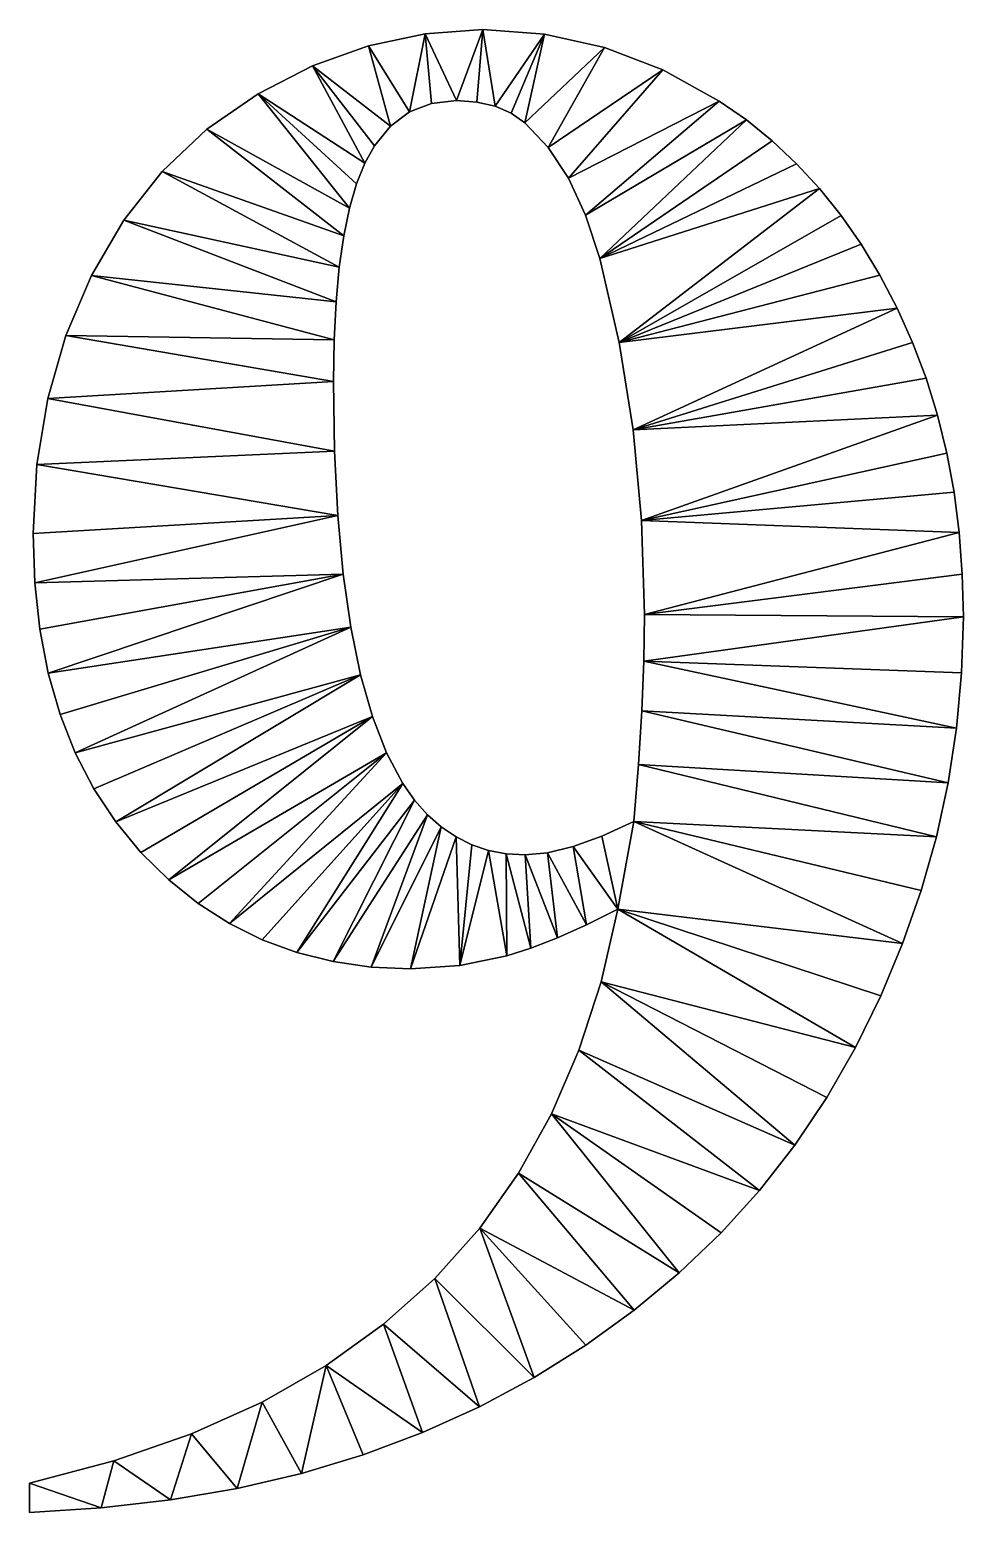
# Model space of a CAD drawing. Header units: metres. Extents: x 0.043 to 0.655, y -0.019 to 0.952.
import ezdxf

# ---------------------------------------------------------------- set-up
doc = ezdxf.new("R2010")
doc.units = ezdxf.units.M

msp = doc.modelspace()

# ---------------------------------------------------------------- meshes
at = {"layer": 'Armanisoft_0', "linetype": 'CONTINUOUS'}
mesh = msp.add_polyface(dxfattribs=at)
corners = [(0.322853, 0.905488), (0.302322, 0.949352), (0.340142, 0.951982), (0.336243, 0.904579), (0.306591, 0.903636), (0.292229, 0.89808), (0.265181, 0.941465), (0.279766, 0.88882), (0.228721, 0.928319), (0.269203, 0.875856), (0.262916, 0.864525), (0.192941, 0.909914), (0.257467, 0.850925), (0.252857, 0.835055), (0.159545, 0.88671), (0.249084, 0.816915), (0.130239, 0.859164), (0.24615, 0.796506), (0.105023, 0.827278), (0.322853, 0.905488, 0.229421), (0.340142, 0.951982, 0.229421), (0.302322, 0.949352, 0.229421), (0.306591, 0.903636, 0.229421), (0.292229, 0.89808, 0.229421), (0.265181, 0.941465, 0.229421), (0.279766, 0.88882, 0.229421), (0.228721, 0.928319, 0.229421), (0.269203, 0.875856, 0.229421), (0.262916, 0.864525, 0.229421), (0.192941, 0.909914, 0.229421), (0.257467, 0.850925, 0.229421), (0.252857, 0.835055, 0.229421), (0.159545, 0.88671, 0.229421), (0.249084, 0.816915, 0.229421), (0.130239, 0.859164, 0.229421), (0.24615, 0.796506, 0.229421), (0.105023, 0.827278, 0.229421), (0.244055, 0.773827, 0.229421), (0.105023, 0.827278), (0.083896, 0.791051), (0.083896, 0.791051, 0.229421), (0.105023, 0.827278, 0.229421), (0.130239, 0.859164), (0.130239, 0.859164, 0.229421), (0.159545, 0.88671), (0.159545, 0.88671, 0.229421), (0.192941, 0.909914), (0.192941, 0.909914, 0.229421), (0.228721, 0.928319), (0.228721, 0.928319, 0.229421), (0.265181, 0.941465), (0.265181, 0.941465, 0.229421), (0.302322, 0.949352), (0.302322, 0.949352, 0.229421), (0.340142, 0.951982), (0.340142, 0.951982, 0.229421), (0.322853, 0.905488), (0.336243, 0.904579), (0.336243, 0.904579, 0.229421), (0.322853, 0.905488, 0.229421), (0.306591, 0.903636), (0.306591, 0.903636, 0.229421), (0.292229, 0.89808), (0.292229, 0.89808, 0.229421), (0.279766, 0.88882), (0.279766, 0.88882, 0.229421), (0.269203, 0.875856), (0.269203, 0.875856, 0.229421), (0.262916, 0.864525), (0.262916, 0.864525, 0.229421), (0.257467, 0.850925), (0.257467, 0.850925, 0.229421), (0.252857, 0.835055), (0.252857, 0.835055, 0.229421), (0.249084, 0.816915), (0.249084, 0.816915, 0.229421), (0.24615, 0.796506), (0.24615, 0.796506, 0.229421)]
mesh.append_faces([[corners[k] for k in face] for face in [(0, 1, 2), (0, 2, 3), (4, 1, 0), (5, 6, 1), (5, 1, 4), (7, 8, 6), (7, 6, 5), (9, 8, 7), (10, 11, 8), (10, 8, 9), (12, 11, 10), (13, 14, 11), (13, 11, 12), (15, 16, 14), (15, 14, 13), (17, 18, 16), (17, 16, 15), (19, 20, 21), (22, 19, 21), (23, 21, 24), (23, 22, 21), (25, 24, 26), (25, 23, 24), (27, 25, 26), (28, 26, 29), (28, 27, 26), (30, 28, 29), (31, 29, 32), (31, 30, 29), (33, 32, 34), (33, 31, 32), (35, 34, 36), (35, 33, 34), (37, 35, 36), (38, 39, 40, 41), (42, 38, 41, 43), (44, 42, 43, 45), (46, 44, 45, 47), (48, 46, 47, 49), (50, 48, 49, 51), (52, 50, 51, 53), (54, 52, 53, 55), (56, 57, 58, 59), (60, 56, 59, 61), (62, 60, 61, 63), (64, 62, 63, 65), (66, 64, 65, 67), (68, 66, 67, 69), (70, 68, 69, 71), (72, 70, 71, 73), (74, 72, 73, 75), (76, 74, 75, 77)]])
mesh = msp.add_polyface(dxfattribs=at)
corners = [(0.42944, 0.747035), (0.56055, 0.847894), (0.574638, 0.830295), (0.41665, 0.802141), (0.51273, 0.892825), (0.529597, 0.879159), (0.545537, 0.864182), (0.407456, 0.830418), (0.494938, 0.905181), (0.396239, 0.854645), (0.45788, 0.925656), (0.383, 0.874821), (0.419728, 0.940281), (0.367737, 0.890946), (0.380482, 0.949057), (0.358685, 0.897308), (0.348187, 0.901852), (0.340142, 0.951982), (0.336243, 0.904579), (0.42944, 0.747035, 0.229421), (0.574638, 0.830295, 0.229421), (0.56055, 0.847894, 0.229421), (0.41665, 0.802141, 0.229421), (0.529597, 0.879159, 0.229421), (0.51273, 0.892825, 0.229421), (0.545537, 0.864182, 0.229421), (0.407456, 0.830418, 0.229421), (0.494938, 0.905181, 0.229421), (0.396239, 0.854645, 0.229421), (0.45788, 0.925656, 0.229421), (0.383, 0.874821, 0.229421), (0.419728, 0.940281, 0.229421), (0.367737, 0.890946, 0.229421), (0.380482, 0.949057, 0.229421), (0.358685, 0.897308, 0.229421), (0.348187, 0.901852, 0.229421), (0.340142, 0.951982, 0.229421), (0.336243, 0.904579, 0.229421), (0.322853, 0.905488, 0.229421), (0.380482, 0.949057), (0.340142, 0.951982), (0.340142, 0.951982, 0.229421), (0.380482, 0.949057, 0.229421), (0.419728, 0.940281), (0.419728, 0.940281, 0.229421), (0.45788, 0.925656), (0.45788, 0.925656, 0.229421), (0.494938, 0.905181), (0.494938, 0.905181, 0.229421), (0.51273, 0.892825), (0.51273, 0.892825, 0.229421), (0.529597, 0.879159), (0.529597, 0.879159, 0.229421), (0.545537, 0.864182), (0.545537, 0.864182, 0.229421), (0.56055, 0.847894), (0.56055, 0.847894, 0.229421), (0.574638, 0.830295), (0.574638, 0.830295, 0.229421), (0.587799, 0.811386), (0.587799, 0.811386, 0.229421), (0.600034, 0.791166), (0.600034, 0.791166, 0.229421), (0.407456, 0.830418), (0.41665, 0.802141), (0.41665, 0.802141, 0.229421), (0.407456, 0.830418, 0.229421), (0.396239, 0.854645), (0.396239, 0.854645, 0.229421), (0.383, 0.874821), (0.383, 0.874821, 0.229421), (0.367737, 0.890946), (0.367737, 0.890946, 0.229421), (0.358685, 0.897308), (0.358685, 0.897308, 0.229421), (0.348187, 0.901852), (0.348187, 0.901852, 0.229421), (0.336243, 0.904579), (0.336243, 0.904579, 0.229421)]
mesh.append_faces([[corners[k] for k in face] for face in [(0, 1, 2), (3, 4, 5), (3, 5, 6), (3, 6, 1), (3, 1, 0), (7, 8, 4), (7, 4, 3), (9, 10, 8), (9, 8, 7), (11, 12, 10), (11, 10, 9), (13, 14, 12), (13, 12, 11), (15, 14, 13), (16, 17, 14), (16, 14, 15), (18, 17, 16), (19, 20, 21), (22, 23, 24), (22, 25, 23), (22, 21, 25), (22, 19, 21), (26, 24, 27), (26, 22, 24), (28, 27, 29), (28, 26, 27), (30, 29, 31), (30, 28, 29), (32, 31, 33), (32, 30, 31), (34, 32, 33), (35, 33, 36), (35, 34, 33), (37, 35, 36), (38, 37, 36), (39, 40, 41, 42), (43, 39, 42, 44), (45, 43, 44, 46), (47, 45, 46, 48), (49, 47, 48, 50), (51, 49, 50, 52), (53, 51, 52, 54), (55, 53, 54, 56), (57, 55, 56, 58), (59, 57, 58, 60), (61, 59, 60, 62), (63, 64, 65, 66), (67, 63, 66, 68), (69, 67, 68, 70), (71, 69, 70, 72), (73, 71, 72, 74), (75, 73, 74, 76), (77, 75, 76, 78)]])
mesh = msp.add_polyface(dxfattribs=at)
corners = [(0.244055, 0.773827), (0.083896, 0.791051), (0.105023, 0.827278), (0.24615, 0.796506), (0.242797, 0.748879), (0.067199, 0.75169), (0.242378, 0.721661), (0.055273, 0.710403), (0.243087, 0.67588), (0.048117, 0.667191), (0.245212, 0.633772), (0.046834, 0.589774), (0.045732, 0.622053), (0.248755, 0.595338), (0.055655, 0.530502), (0.050142, 0.559257), (0.253714, 0.560577), (0.073296, 0.478277), (0.063373, 0.503509), (0.260091, 0.529489), (0.244055, 0.773827, 0.229421), (0.105023, 0.827278, 0.229421), (0.083896, 0.791051, 0.229421), (0.242797, 0.748879, 0.229421), (0.067199, 0.75169, 0.229421), (0.242378, 0.721661, 0.229421), (0.055273, 0.710403, 0.229421), (0.243087, 0.67588, 0.229421), (0.048117, 0.667191, 0.229421), (0.245212, 0.633772, 0.229421), (0.045732, 0.622053, 0.229421), (0.046834, 0.589774, 0.229421), (0.248755, 0.595338, 0.229421), (0.050142, 0.559257, 0.229421), (0.055655, 0.530502, 0.229421), (0.253714, 0.560577, 0.229421), (0.063373, 0.503509, 0.229421), (0.073296, 0.478277, 0.229421), (0.260091, 0.529489, 0.229421), (0.055655, 0.530502), (0.063373, 0.503509), (0.063373, 0.503509, 0.229421), (0.055655, 0.530502, 0.229421), (0.050142, 0.559257), (0.050142, 0.559257, 0.229421), (0.046834, 0.589774), (0.046834, 0.589774, 0.229421), (0.045732, 0.622053), (0.045732, 0.622053, 0.229421), (0.048117, 0.667191), (0.048117, 0.667191, 0.229421), (0.055273, 0.710403), (0.055273, 0.710403, 0.229421), (0.067199, 0.75169), (0.067199, 0.75169, 0.229421), (0.083896, 0.791051), (0.083896, 0.791051, 0.229421), (0.244055, 0.773827), (0.24615, 0.796506), (0.24615, 0.796506, 0.229421), (0.244055, 0.773827, 0.229421), (0.242797, 0.748879), (0.242797, 0.748879, 0.229421), (0.242378, 0.721661), (0.242378, 0.721661, 0.229421), (0.243087, 0.67588), (0.243087, 0.67588, 0.229421), (0.245212, 0.633772), (0.245212, 0.633772, 0.229421), (0.248755, 0.595338), (0.248755, 0.595338, 0.229421), (0.253714, 0.560577), (0.253714, 0.560577, 0.229421), (0.260091, 0.529489), (0.260091, 0.529489, 0.229421), (0.267884, 0.502075), (0.267884, 0.502075, 0.229421)]
mesh.append_faces([[corners[k] for k in face] for face in [(0, 1, 2), (0, 2, 3), (4, 5, 1), (4, 1, 0), (6, 7, 5), (6, 5, 4), (8, 9, 7), (8, 7, 6), (10, 11, 12), (10, 12, 9), (10, 9, 8), (13, 14, 15), (13, 15, 11), (13, 11, 10), (16, 17, 18), (16, 18, 14), (16, 14, 13), (19, 17, 16), (20, 21, 22), (23, 22, 24), (23, 20, 22), (25, 24, 26), (25, 23, 24), (27, 26, 28), (27, 25, 26), (29, 30, 31), (29, 28, 30), (29, 27, 28), (32, 33, 34), (32, 31, 33), (32, 29, 31), (35, 36, 37), (35, 34, 36), (35, 32, 34), (38, 35, 37), (39, 40, 41, 42), (43, 39, 42, 44), (45, 43, 44, 46), (47, 45, 46, 48), (49, 47, 48, 50), (51, 49, 50, 52), (53, 51, 52, 54), (55, 53, 54, 56), (57, 58, 59, 60), (61, 57, 60, 62), (63, 61, 62, 64), (65, 63, 64, 66), (67, 65, 66, 68), (69, 67, 68, 70), (71, 69, 70, 72), (73, 71, 72, 74), (75, 73, 74, 76)]])
mesh = msp.add_polyface(dxfattribs=at)
corners = [(0.445455, 0.538504), (0.654726, 0.567393), (0.653621, 0.530798), (0.650309, 0.494588), (0.444169, 0.505767), (0.445884, 0.568933), (0.652014, 0.622595), (0.654048, 0.595381), (0.444057, 0.630431), (0.637779, 0.699596), (0.64388, 0.674702), (0.648625, 0.649035), (0.438576, 0.689798), (0.611343, 0.769635), (0.621511, 0.747062), (0.630323, 0.723716), (0.42944, 0.747035), (0.574638, 0.830295), (0.587799, 0.811386), (0.600034, 0.791166), (0.445455, 0.538504, 0.229421), (0.653621, 0.530798, 0.229421), (0.654726, 0.567393, 0.229421), (0.650309, 0.494588, 0.229421), (0.444169, 0.505767, 0.229421), (0.445884, 0.568933, 0.229421), (0.654048, 0.595381, 0.229421), (0.652014, 0.622595, 0.229421), (0.444057, 0.630431, 0.229421), (0.64388, 0.674702, 0.229421), (0.637779, 0.699596, 0.229421), (0.648625, 0.649035, 0.229421), (0.438576, 0.689798, 0.229421), (0.621511, 0.747062, 0.229421), (0.611343, 0.769635, 0.229421), (0.630323, 0.723716, 0.229421), (0.42944, 0.747035, 0.229421), (0.587799, 0.811386, 0.229421), (0.574638, 0.830295, 0.229421), (0.600034, 0.791166, 0.229421), (0.611343, 0.769635), (0.600034, 0.791166), (0.600034, 0.791166, 0.229421), (0.611343, 0.769635, 0.229421), (0.621511, 0.747062), (0.621511, 0.747062, 0.229421), (0.630323, 0.723716), (0.630323, 0.723716, 0.229421), (0.637779, 0.699596), (0.637779, 0.699596, 0.229421), (0.64388, 0.674702), (0.64388, 0.674702, 0.229421), (0.648625, 0.649035), (0.648625, 0.649035, 0.229421), (0.652014, 0.622595), (0.652014, 0.622595, 0.229421), (0.654048, 0.595381), (0.654048, 0.595381, 0.229421), (0.654726, 0.567393), (0.654726, 0.567393, 0.229421), (0.653621, 0.530798), (0.653621, 0.530798, 0.229421), (0.445455, 0.538504), (0.444169, 0.505767), (0.444169, 0.505767, 0.229421), (0.445455, 0.538504, 0.229421), (0.445884, 0.568933), (0.445884, 0.568933, 0.229421), (0.444057, 0.630431), (0.444057, 0.630431, 0.229421), (0.438576, 0.689798), (0.438576, 0.689798, 0.229421), (0.42944, 0.747035), (0.42944, 0.747035, 0.229421), (0.41665, 0.802141), (0.41665, 0.802141, 0.229421)]
mesh.append_faces([[corners[k] for k in face] for face in [(0, 1, 2), (0, 2, 3), (0, 3, 4), (5, 6, 7), (5, 7, 1), (5, 1, 0), (8, 9, 10), (8, 10, 11), (8, 11, 6), (8, 6, 5), (12, 13, 14), (12, 14, 15), (12, 15, 9), (12, 9, 8), (16, 17, 18), (16, 18, 19), (16, 19, 13), (16, 13, 12), (20, 21, 22), (20, 23, 21), (20, 24, 23), (25, 26, 27), (25, 22, 26), (25, 20, 22), (28, 29, 30), (28, 31, 29), (28, 27, 31), (28, 25, 27), (32, 33, 34), (32, 35, 33), (32, 30, 35), (32, 28, 30), (36, 37, 38), (36, 39, 37), (36, 34, 39), (36, 32, 34), (40, 41, 42, 43), (44, 40, 43, 45), (46, 44, 45, 47), (48, 46, 47, 49), (50, 48, 49, 51), (52, 50, 51, 53), (54, 52, 53, 55), (56, 54, 55, 57), (58, 56, 57, 59), (60, 58, 59, 61), (62, 63, 64, 65), (66, 62, 65, 67), (68, 66, 67, 69), (70, 68, 69, 71), (72, 70, 71, 73), (74, 72, 73, 75)]])
mesh = msp.add_polyface(dxfattribs=at)
corners = [(0.260091, 0.529489), (0.099758, 0.433099), (0.085425, 0.454807), (0.073296, 0.478277), (0.267884, 0.502075), (0.134493, 0.395279), (0.116297, 0.413153), (0.277095, 0.478334), (0.174208, 0.36668), (0.153796, 0.379788), (0.287722, 0.458267), (0.218355, 0.347615), (0.195727, 0.355956), (0.295467, 0.447326), (0.24209, 0.341657), (0.303857, 0.437844), (0.312893, 0.42982), (0.266934, 0.338082), (0.322575, 0.423256), (0.292886, 0.33689), (0.332903, 0.41815), (0.325109, 0.339017), (0.343876, 0.414503), (0.260091, 0.529489, 0.229421), (0.085425, 0.454807, 0.229421), (0.099758, 0.433099, 0.229421), (0.073296, 0.478277, 0.229421), (0.267884, 0.502075, 0.229421), (0.116297, 0.413153, 0.229421), (0.134493, 0.395279, 0.229421), (0.277095, 0.478334, 0.229421), (0.153796, 0.379788, 0.229421), (0.174208, 0.36668, 0.229421), (0.287722, 0.458267, 0.229421), (0.195727, 0.355956, 0.229421), (0.218355, 0.347615, 0.229421), (0.295467, 0.447326, 0.229421), (0.24209, 0.341657, 0.229421), (0.303857, 0.437844, 0.229421), (0.266934, 0.338082, 0.229421), (0.312893, 0.42982, 0.229421), (0.322575, 0.423256, 0.229421), (0.292886, 0.33689, 0.229421), (0.332903, 0.41815, 0.229421), (0.325109, 0.339017, 0.229421), (0.343876, 0.414503, 0.229421), (0.153796, 0.379788), (0.174208, 0.36668), (0.174208, 0.36668, 0.229421), (0.153796, 0.379788, 0.229421), (0.134493, 0.395279), (0.134493, 0.395279, 0.229421), (0.116297, 0.413153), (0.116297, 0.413153, 0.229421), (0.099758, 0.433099), (0.099758, 0.433099, 0.229421), (0.085425, 0.454807), (0.085425, 0.454807, 0.229421), (0.073296, 0.478277), (0.073296, 0.478277, 0.229421), (0.063373, 0.503509), (0.063373, 0.503509, 0.229421), (0.277095, 0.478334), (0.267884, 0.502075), (0.267884, 0.502075, 0.229421), (0.277095, 0.478334, 0.229421), (0.287722, 0.458267), (0.287722, 0.458267, 0.229421), (0.295467, 0.447326), (0.295467, 0.447326, 0.229421), (0.303857, 0.437844), (0.303857, 0.437844, 0.229421), (0.312893, 0.42982), (0.312893, 0.42982, 0.229421), (0.322575, 0.423256), (0.322575, 0.423256, 0.229421), (0.332903, 0.41815), (0.332903, 0.41815, 0.229421), (0.343876, 0.414503), (0.343876, 0.414503, 0.229421)]
mesh.append_faces([[corners[k] for k in face] for face in [(0, 1, 2), (0, 2, 3), (4, 5, 6), (4, 6, 1), (4, 1, 0), (7, 8, 9), (7, 9, 5), (7, 5, 4), (10, 11, 12), (10, 12, 8), (10, 8, 7), (13, 14, 11), (13, 11, 10), (15, 14, 13), (16, 17, 15), (18, 19, 16), (20, 21, 18), (22, 21, 20), (23, 24, 25), (23, 26, 24), (27, 28, 29), (27, 25, 28), (27, 23, 25), (30, 31, 32), (30, 29, 31), (30, 27, 29), (33, 34, 35), (33, 32, 34), (33, 30, 32), (36, 35, 37), (36, 33, 35), (38, 37, 39), (38, 36, 37), (40, 38, 39), (41, 40, 42), (43, 41, 44), (45, 43, 44), (46, 47, 48, 49), (50, 46, 49, 51), (52, 50, 51, 53), (54, 52, 53, 55), (56, 54, 55, 57), (58, 56, 57, 59), (60, 58, 59, 61), (62, 63, 64, 65), (66, 62, 65, 67), (68, 66, 67, 69), (70, 68, 69, 71), (72, 70, 71, 73), (74, 72, 73, 75), (76, 74, 75, 77), (78, 76, 77, 79)]])
mesh = msp.add_polyface(dxfattribs=at)
corners = [(0.439024, 0.433364), (0.614974, 0.353597), (0.428564, 0.375887), (0.637058, 0.423323), (0.62712, 0.388268), (0.442026, 0.47072), (0.644788, 0.458763), (0.444169, 0.505767), (0.650309, 0.494588), (0.343876, 0.414503), (0.355857, 0.345395), (0.325109, 0.339017), (0.355495, 0.412315), (0.371654, 0.350491), (0.36776, 0.411585), (0.389038, 0.357271), (0.382478, 0.412947), (0.408008, 0.365736), (0.399261, 0.41703), (0.41811, 0.423836), (0.439024, 0.433364, 0.229421), (0.428564, 0.375887, 0.229421), (0.614974, 0.353597, 0.229421), (0.62712, 0.388268, 0.229421), (0.637058, 0.423323, 0.229421), (0.442026, 0.47072, 0.229421), (0.644788, 0.458763, 0.229421), (0.444169, 0.505767, 0.229421), (0.650309, 0.494588, 0.229421), (0.343876, 0.414503, 0.229421), (0.325109, 0.339017, 0.229421), (0.355857, 0.345395, 0.229421), (0.355495, 0.412315, 0.229421), (0.371654, 0.350491, 0.229421), (0.36776, 0.411585, 0.229421), (0.389038, 0.357271, 0.229421), (0.382478, 0.412947, 0.229421), (0.408008, 0.365736, 0.229421), (0.399261, 0.41703, 0.229421), (0.41811, 0.423836, 0.229421), (0.408008, 0.365736), (0.428564, 0.375887), (0.428564, 0.375887, 0.229421), (0.408008, 0.365736, 0.229421), (0.389038, 0.357271), (0.389038, 0.357271, 0.229421), (0.371654, 0.350491), (0.371654, 0.350491, 0.229421), (0.650309, 0.494588), (0.653621, 0.530798), (0.653621, 0.530798, 0.229421), (0.650309, 0.494588, 0.229421), (0.644788, 0.458763), (0.644788, 0.458763, 0.229421), (0.637058, 0.423323), (0.637058, 0.423323, 0.229421), (0.62712, 0.388268), (0.62712, 0.388268, 0.229421), (0.614974, 0.353597), (0.614974, 0.353597, 0.229421), (0.442026, 0.47072), (0.439024, 0.433364), (0.439024, 0.433364, 0.229421), (0.442026, 0.47072, 0.229421), (0.444169, 0.505767), (0.444169, 0.505767, 0.229421), (0.355495, 0.412315), (0.343876, 0.414503), (0.343876, 0.414503, 0.229421), (0.355495, 0.412315, 0.229421), (0.36776, 0.411585), (0.36776, 0.411585, 0.229421), (0.382478, 0.412947), (0.382478, 0.412947, 0.229421), (0.399261, 0.41703), (0.399261, 0.41703, 0.229421), (0.41811, 0.423836), (0.41811, 0.423836, 0.229421)]
mesh.append_faces([[corners[k] for k in face] for face in [(0, 1, 2), (0, 3, 4), (0, 4, 1), (5, 6, 3), (5, 3, 0), (7, 8, 6), (7, 6, 5), (9, 10, 11), (12, 13, 10), (12, 10, 9), (14, 15, 13), (14, 13, 12), (16, 17, 15), (16, 15, 14), (18, 2, 17), (18, 17, 16), (19, 0, 2), (19, 2, 18), (20, 21, 22), (20, 23, 24), (20, 22, 23), (25, 24, 26), (25, 20, 24), (27, 26, 28), (27, 25, 26), (29, 30, 31), (32, 31, 33), (32, 29, 31), (34, 33, 35), (34, 32, 33), (36, 35, 37), (36, 34, 35), (38, 37, 21), (38, 36, 37), (39, 21, 20), (39, 38, 21), (40, 41, 42, 43), (44, 40, 43, 45), (46, 44, 45, 47), (48, 49, 50, 51), (52, 48, 51, 53), (54, 52, 53, 55), (56, 54, 55, 57), (58, 56, 57, 59), (60, 61, 62, 63), (64, 60, 63, 65), (66, 67, 68, 69), (70, 66, 69, 71), (72, 70, 71, 73), (74, 72, 73, 75), (76, 74, 75, 77), (61, 76, 77, 62)]])
mesh = msp.add_polyface(dxfattribs=at)
corners = [(0.338023, 0.050058), (0.275114, 0.104161), (0.308638, 0.134154), (0.30072, 0.033208), (0.237515, 0.077142), (0.261824, 0.018684), (0.221334, 0.006486), (0.195658, 0.053172), (0.179252, -0.003387), (0.149361, 0.032325), (0.135576, -0.010935), (0.098624, 0.014601), (0.090307, -0.016158), (0.043445, -0.019055), (0.043445, 0), (0.303857, 0.437844), (0.266934, 0.338082), (0.24209, 0.341657), (0.312893, 0.42982), (0.292886, 0.33689), (0.322575, 0.423256), (0.325109, 0.339017), (0.338023, 0.050058, 0.229421), (0.308638, 0.134154, 0.229421), (0.275114, 0.104161, 0.229421), (0.30072, 0.033208, 0.229421), (0.237515, 0.077142, 0.229421), (0.261824, 0.018684, 0.229421), (0.221334, 0.006486, 0.229421), (0.195658, 0.053172, 0.229421), (0.179252, -0.003387, 0.229421), (0.149361, 0.032325, 0.229421), (0.135576, -0.010935, 0.229421), (0.098624, 0.014601, 0.229421), (0.090307, -0.016158, 0.229421), (0.043445, 0, 0.229421), (0.043445, -0.019055, 0.229421), (0.312893, 0.42982, 0.229421), (0.266934, 0.338082, 0.229421), (0.292886, 0.33689, 0.229421), (0.322575, 0.423256, 0.229421), (0.325109, 0.339017, 0.229421), (0.043445, 0), (0.043445, -0.019055), (0.043445, -0.019055, 0.229421), (0.043445, 0, 0.229421), (0.098624, 0.014601), (0.098624, 0.014601, 0.229421), (0.149361, 0.032325), (0.149361, 0.032325, 0.229421), (0.195658, 0.053172), (0.195658, 0.053172, 0.229421), (0.237515, 0.077142), (0.237515, 0.077142, 0.229421), (0.275114, 0.104161), (0.275114, 0.104161, 0.229421), (0.308638, 0.134154), (0.308638, 0.134154, 0.229421), (0.338088, 0.167122), (0.338088, 0.167122, 0.229421), (0.292886, 0.33689), (0.325109, 0.339017), (0.325109, 0.339017, 0.229421), (0.292886, 0.33689, 0.229421), (0.266934, 0.338082), (0.266934, 0.338082, 0.229421), (0.24209, 0.341657), (0.24209, 0.341657, 0.229421), (0.218355, 0.347615), (0.218355, 0.347615, 0.229421), (0.195727, 0.355956), (0.195727, 0.355956, 0.229421), (0.174208, 0.36668), (0.174208, 0.36668, 0.229421), (0.30072, 0.033208), (0.338023, 0.050058), (0.338023, 0.050058, 0.229421), (0.30072, 0.033208, 0.229421), (0.261824, 0.018684), (0.261824, 0.018684, 0.229421), (0.221334, 0.006486), (0.221334, 0.006486, 0.229421), (0.179252, -0.003387), (0.179252, -0.003387, 0.229421), (0.135576, -0.010935), (0.135576, -0.010935, 0.229421), (0.090307, -0.016158), (0.090307, -0.016158, 0.229421)]
mesh.append_faces([[corners[k] for k in face] for face in [(0, 1, 2), (3, 4, 1), (3, 1, 0), (5, 4, 3), (6, 7, 4), (6, 4, 5), (8, 9, 7), (8, 7, 6), (10, 11, 9), (10, 9, 8), (12, 13, 14), (12, 14, 11), (12, 11, 10), (15, 16, 17), (18, 19, 16), (20, 21, 19), (22, 23, 24), (25, 24, 26), (25, 22, 24), (27, 25, 26), (28, 26, 29), (28, 27, 26), (30, 29, 31), (30, 28, 29), (32, 31, 33), (32, 30, 31), (34, 35, 36), (34, 33, 35), (34, 32, 33), (37, 38, 39), (40, 39, 41), (42, 43, 44, 45), (46, 42, 45, 47), (48, 46, 47, 49), (50, 48, 49, 51), (52, 50, 51, 53), (54, 52, 53, 55), (56, 54, 55, 57), (58, 56, 57, 59), (60, 61, 62, 63), (64, 60, 63, 65), (66, 64, 65, 67), (68, 66, 67, 69), (70, 68, 69, 71), (72, 70, 71, 73), (74, 75, 76, 77), (78, 74, 77, 79), (80, 78, 79, 81), (82, 80, 81, 83), (84, 82, 83, 85), (86, 84, 85, 87), (43, 86, 87, 44)]])
mesh = msp.add_polyface(dxfattribs=at)
corners = [(0.600619, 0.319312), (0.428564, 0.375887), (0.614974, 0.353597), (0.584056, 0.285412), (0.417586, 0.328349), (0.565311, 0.25254), (0.54441, 0.22134), (0.403076, 0.283699), (0.521353, 0.19181), (0.385035, 0.241937), (0.496141, 0.163952), (0.468772, 0.137765), (0.363463, 0.203064), (0.439248, 0.11325), (0.338088, 0.167122), (0.407569, 0.090405), (0.373733, 0.069232), (0.308638, 0.134154), (0.338023, 0.050058), (0.600619, 0.319312, 0.229421), (0.614974, 0.353597, 0.229421), (0.428564, 0.375887, 0.229421), (0.584056, 0.285412, 0.229421), (0.417586, 0.328349, 0.229421), (0.565311, 0.25254, 0.229421), (0.54441, 0.22134, 0.229421), (0.403076, 0.283699, 0.229421), (0.521353, 0.19181, 0.229421), (0.385035, 0.241937, 0.229421), (0.496141, 0.163952, 0.229421), (0.468772, 0.137765, 0.229421), (0.363463, 0.203064, 0.229421), (0.439248, 0.11325, 0.229421), (0.338088, 0.167122, 0.229421), (0.407569, 0.090405, 0.229421), (0.373733, 0.069232, 0.229421), (0.308638, 0.134154, 0.229421), (0.338023, 0.050058, 0.229421), (0.363463, 0.203064), (0.338088, 0.167122), (0.338088, 0.167122, 0.229421), (0.363463, 0.203064, 0.229421), (0.385035, 0.241937), (0.385035, 0.241937, 0.229421), (0.403076, 0.283699), (0.403076, 0.283699, 0.229421), (0.417586, 0.328349), (0.417586, 0.328349, 0.229421), (0.428564, 0.375887), (0.428564, 0.375887, 0.229421), (0.355857, 0.345395), (0.371654, 0.350491), (0.371654, 0.350491, 0.229421), (0.355857, 0.345395, 0.229421), (0.325109, 0.339017), (0.325109, 0.339017, 0.229421), (0.600619, 0.319312), (0.614974, 0.353597), (0.614974, 0.353597, 0.229421), (0.600619, 0.319312, 0.229421), (0.584056, 0.285412), (0.584056, 0.285412, 0.229421), (0.565311, 0.25254), (0.565311, 0.25254, 0.229421), (0.54441, 0.22134), (0.54441, 0.22134, 0.229421), (0.521353, 0.19181), (0.521353, 0.19181, 0.229421), (0.496141, 0.163952), (0.496141, 0.163952, 0.229421), (0.468772, 0.137765), (0.468772, 0.137765, 0.229421), (0.439248, 0.11325), (0.439248, 0.11325, 0.229421), (0.407569, 0.090405), (0.407569, 0.090405, 0.229421), (0.373733, 0.069232), (0.373733, 0.069232, 0.229421), (0.338023, 0.050058), (0.338023, 0.050058, 0.229421)]
mesh.append_faces([[corners[k] for k in face] for face in [(0, 1, 2), (3, 4, 1), (3, 1, 0), (5, 4, 3), (6, 7, 4), (6, 4, 5), (8, 9, 7), (8, 7, 6), (10, 9, 8), (11, 12, 9), (11, 9, 10), (13, 14, 12), (13, 12, 11), (15, 14, 13), (16, 17, 14), (16, 14, 15), (18, 17, 16), (19, 20, 21), (22, 21, 23), (22, 19, 21), (24, 22, 23), (25, 23, 26), (25, 24, 23), (27, 26, 28), (27, 25, 26), (29, 27, 28), (30, 28, 31), (30, 29, 28), (32, 31, 33), (32, 30, 31), (34, 32, 33), (35, 33, 36), (35, 34, 33), (37, 35, 36), (38, 39, 40, 41), (42, 38, 41, 43), (44, 42, 43, 45), (46, 44, 45, 47), (48, 46, 47, 49), (50, 51, 52, 53), (54, 50, 53, 55), (56, 57, 58, 59), (60, 56, 59, 61), (62, 60, 61, 63), (64, 62, 63, 65), (66, 64, 65, 67), (68, 66, 67, 69), (70, 68, 69, 71), (72, 70, 71, 73), (74, 72, 73, 75), (76, 74, 75, 77), (78, 76, 77, 79)]])

doc.saveas('drawing.dxf')
